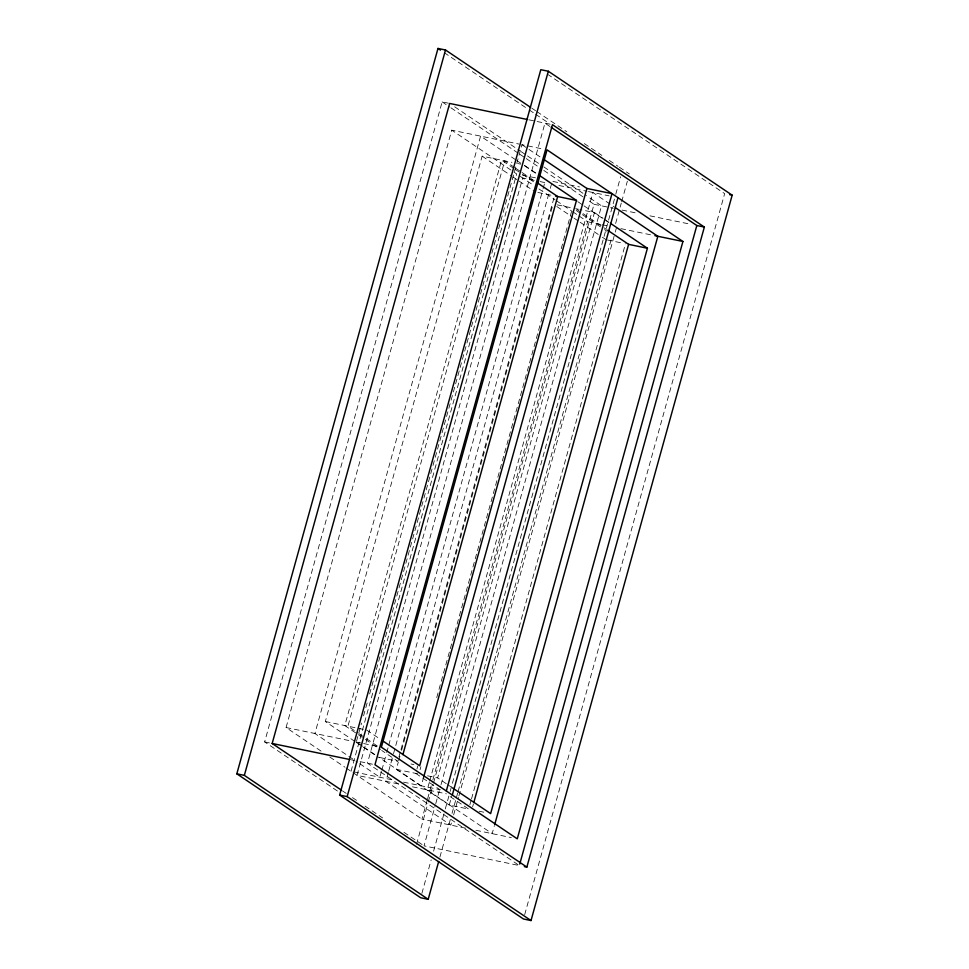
<?xml version="1.0" encoding="UTF-8"?>
<svg xmlns="http://www.w3.org/2000/svg" width="969" height="969" viewBox="0 0 969 969"><rect width="100%" height="100%" fill="white"/><g stroke="black" fill="none" stroke-linecap="round" stroke-linejoin="round"><path stroke-width="0.73" stroke-dasharray="4.84 3.63" d="M337.442 791.007L264.646 741.927L442.143 101.89L448.405 103.186M321.054 751.108L286.073 727.537L451.736 130.173L518.996 144.066M354.908 741.455L325.342 721.53L482.138 156.179L511.935 162.332M362.539 746.251L356.289 742.036L361.546 723.104M363.569 715.812L367.602 701.241M369.625 693.961L521.952 144.684L544.081 149.25M351.02 771.312L516.683 173.96L451.736 130.173M381.483 771.445L379.86 777.271L358.627 762.954M381.883 769.992L386.328 753.967M386.728 752.501L388.351 746.675M388.751 745.222L542.701 190.118M543.1 188.652L545.123 181.373M388.278 772.572L385.856 781.317L450.803 825.104L452.014 820.731M388.69 771.118L393.135 755.093M393.535 753.628L548.696 194.151M550.307 188.325L551.518 183.953M398.949 756.874L400.572 751.048M400.972 749.594L554.123 197.349M450.21 796.615L468.681 809.067L449.253 805.057L396.297 769.35L398.307 762.07M398.719 760.617L399.931 756.244M401.541 750.418L553.081 203.999M416.936 768.998L417.748 766.091M436.74 697.595L571.71 210.927M420.074 769.652L420.885 766.733M423.659 777.077L421.236 785.823L378.77 757.201M429.255 782.577L427.232 789.868L492.179 833.643L494.202 826.363M429.655 781.123L592.895 192.504L614.128 206.821M465.58 828.156L421.963 819.144L427.22 800.2M427.632 798.747L432.477 781.256M432.877 779.803L587.626 221.78L578.893 215.881M416.525 844.314L427.85 803.483M428.25 802.029L433.095 784.539M433.506 783.073L594.021 204.277L586.487 199.202M446.285 783.715L437.673 777.901L594.457 212.55L579.983 209.558M549.98 126.527L544.953 123.136L367.457 763.16L519.336 865.547L424.047 845.864L435.372 805.045M435.771 803.58L440.629 786.089M441.028 784.636L601.543 205.84L587.735 196.525M421.89 893.382L431.181 859.878M433.603 851.145L444.916 810.363M445.316 808.909L449.761 792.884M450.161 791.431L615.376 195.69M615.775 194.236L620.632 176.758M449.253 805.057L451.675 796.312M439.914 857.068L450.415 819.193M452.038 813.366L457.683 792.981M458.095 791.528L611.996 236.569M615.63 223.464L621.286 203.078M621.686 201.613L627.343 181.227M453.637 814.905L458.482 797.414M458.894 795.961L614.855 233.565M615.254 232.112L616.466 227.739M469.892 804.694L471.104 800.333M471.515 798.868L625.477 243.716M472.63 806.802L473.429 803.895M524.701 914.627L724.655 193.63L548.309 74.746M528.832 119.805L552.475 124.686M517.725 163.531L520.619 164.124M522.461 175.147L535.433 177.824M552.911 181.445L579.51 186.932M534.222 180.379L522.679 177.993L357.016 775.357L399.155 784.066M539.987 181.566L547.194 183.056M558.907 185.479L586.984 191.281M588.462 191.583L609.126 195.859M537.868 192.443L551.749 195.314M594.021 204.277L613.268 208.262M622.062 210.079L638.196 213.41M649.92 215.833L690.97 224.311M557.248 204.859L572.509 208.008M575.647 208.662L578.541 209.256M587.626 221.78L600.61 224.457M602.052 224.76L607.817 225.947M620.899 228.648L653.409 235.37M607.43 239.985L622.692 243.134M325.342 721.53L363.835 729.487M286.073 727.537L351.856 741.128M356.289 742.036L362.188 743.259M363.666 743.562L378.419 746.614M379.691 757.516L397.738 761.246L381.725 750.454M411.001 763.984L413.896 764.589M264.646 741.927L269.661 742.957M351.335 759.829L354.266 760.435M360.129 761.646L372.471 764.202M396.297 769.35L418.862 774.013M427.547 775.818L437.673 777.901M353.903 771.905L394.637 780.324M403.504 782.153L440.423 789.783M412.455 786.816L446.406 793.829M479.049 811.21L484.839 812.41M475.924 830.288L511.366 837.604M531.811 108.177L535.554 110.708M536.814 111.556L566.829 131.784M584.331 143.594L601.846 155.391M609.356 160.454L618.101 166.353M619.361 167.201L629.365 173.948M444.238 52.665L528.032 109.158M529.292 109.994L534.294 113.373M535.542 114.209L549.302 123.487M521.952 144.684L541.937 158.153M454.679 106.832L519.953 150.837M521.213 151.685L526.228 155.064M527.487 155.912L538.776 163.531M543.803 166.91L586.475 195.677M442.143 101.89L449.664 106.978M450.924 107.813L518.706 153.514M519.965 154.362L524.98 157.741M526.24 158.589L538.788 167.043M543.815 170.435L585.228 198.354M524.738 165.554L537.056 173.851M594.457 212.55L603.081 218.352M604.305 219.188L609.235 222.507M515.544 159.703L480.576 136.132L314.913 733.497L357.379 762.119M516.804 160.551L523.042 164.754M524.29 165.602L536.778 174.02M577.754 201.637L582.744 205.004M583.992 205.852L605.225 220.157M606.473 221.005L608.98 222.688M514.551 167.48L504.704 160.842L347.919 726.193L357.767 732.83M515.787 168.303L520.716 171.634M521.952 172.458L534.258 180.767M576.882 209.486L581.812 212.817M583.035 213.64L602.742 226.928M603.978 227.751L606.437 229.411M513.885 168.485L501.567 160.188L344.782 725.551L357.101 733.848M515.12 169.321L521.274 173.475M522.509 174.299L533.592 181.772M576.204 210.503L581.134 213.822M582.369 214.658L603.299 228.769M604.535 229.592L606.994 231.264M520.28 176.382L533.919 185.576M538.921 188.943L555.152 199.893M556.412 200.728L571.395 210.83M572.643 211.678L577.645 215.045M482.138 156.179L511.693 176.104M512.928 176.927L517.846 180.246M519.081 181.082L533.858 191.038M556.775 206.494L572.788 217.286M574.011 218.11L578.941 221.429M580.177 222.264L601.107 236.375M602.343 237.211L606.037 239.694M366.718 730.081L380.272 739.214M447.521 784.551L451.215 787.034M359.002 733.666L365.156 737.821M366.391 738.644L377.474 746.118M358.324 734.684L380.502 749.618M415.725 773.371L439.127 789.141M363.787 747.087L377.522 756.353M356.132 742.29L362.297 746.433M363.532 747.269L378.31 757.237M329.787 757.007L344.782 767.109M346.03 767.945L421.963 819.144M342.457 790.861L346.224 793.405M352.498 797.632L357.525 801.012M365.047 806.099L382.622 817.945M403.964 832.323L424.047 845.864"/><path stroke-width="1.45" d="M438.703 861.441L428.201 899.305L420.679 897.754L236.824 773.819L437.988 48.45L445.51 50L530.552 107.341M428.201 899.305L244.345 775.37L445.51 50M341.197 790.014L272.168 743.477L449.664 103.453L527.366 119.502M339.634 795.052L540.799 69.695L548.321 71.246L732.176 195.181L531.012 920.55L523.49 919L339.634 795.052L347.156 796.615L531.012 920.55M347.156 796.615L548.321 71.246M402.898 754.609L557.659 196.537L536.729 182.426M539.527 175.51L576.47 200.426L419.686 765.776L382.731 740.873M423.659 777.077L586.899 188.458L544.433 159.837M446.321 791.007L611.984 193.643L586.899 188.458M452.317 795.04L617.98 197.688M473.841 802.429L628.602 244.358L607.672 230.247M610.47 223.342L647.413 248.246L490.629 813.609L452.45 787.87M494.614 824.91L657.842 236.291L615.376 207.657M682.927 241.463L517.264 838.827L381.374 747.22L547.037 149.856L682.927 241.463L654.887 235.673M519.747 864.094L696.832 225.523L551.228 127.363M526.857 867.11L704.354 227.073L552.475 124.686L374.979 764.723L526.857 867.11L524.35 866.589M729.669 194.672L732.176 195.181M555.576 196.101L576.47 200.426M696.832 225.523L704.354 227.073M628.602 244.358L647.413 248.246M272.168 743.477L349.87 759.526M236.824 773.819L244.345 775.37M437.988 48.45L440.483 50.134"/></g></svg>
